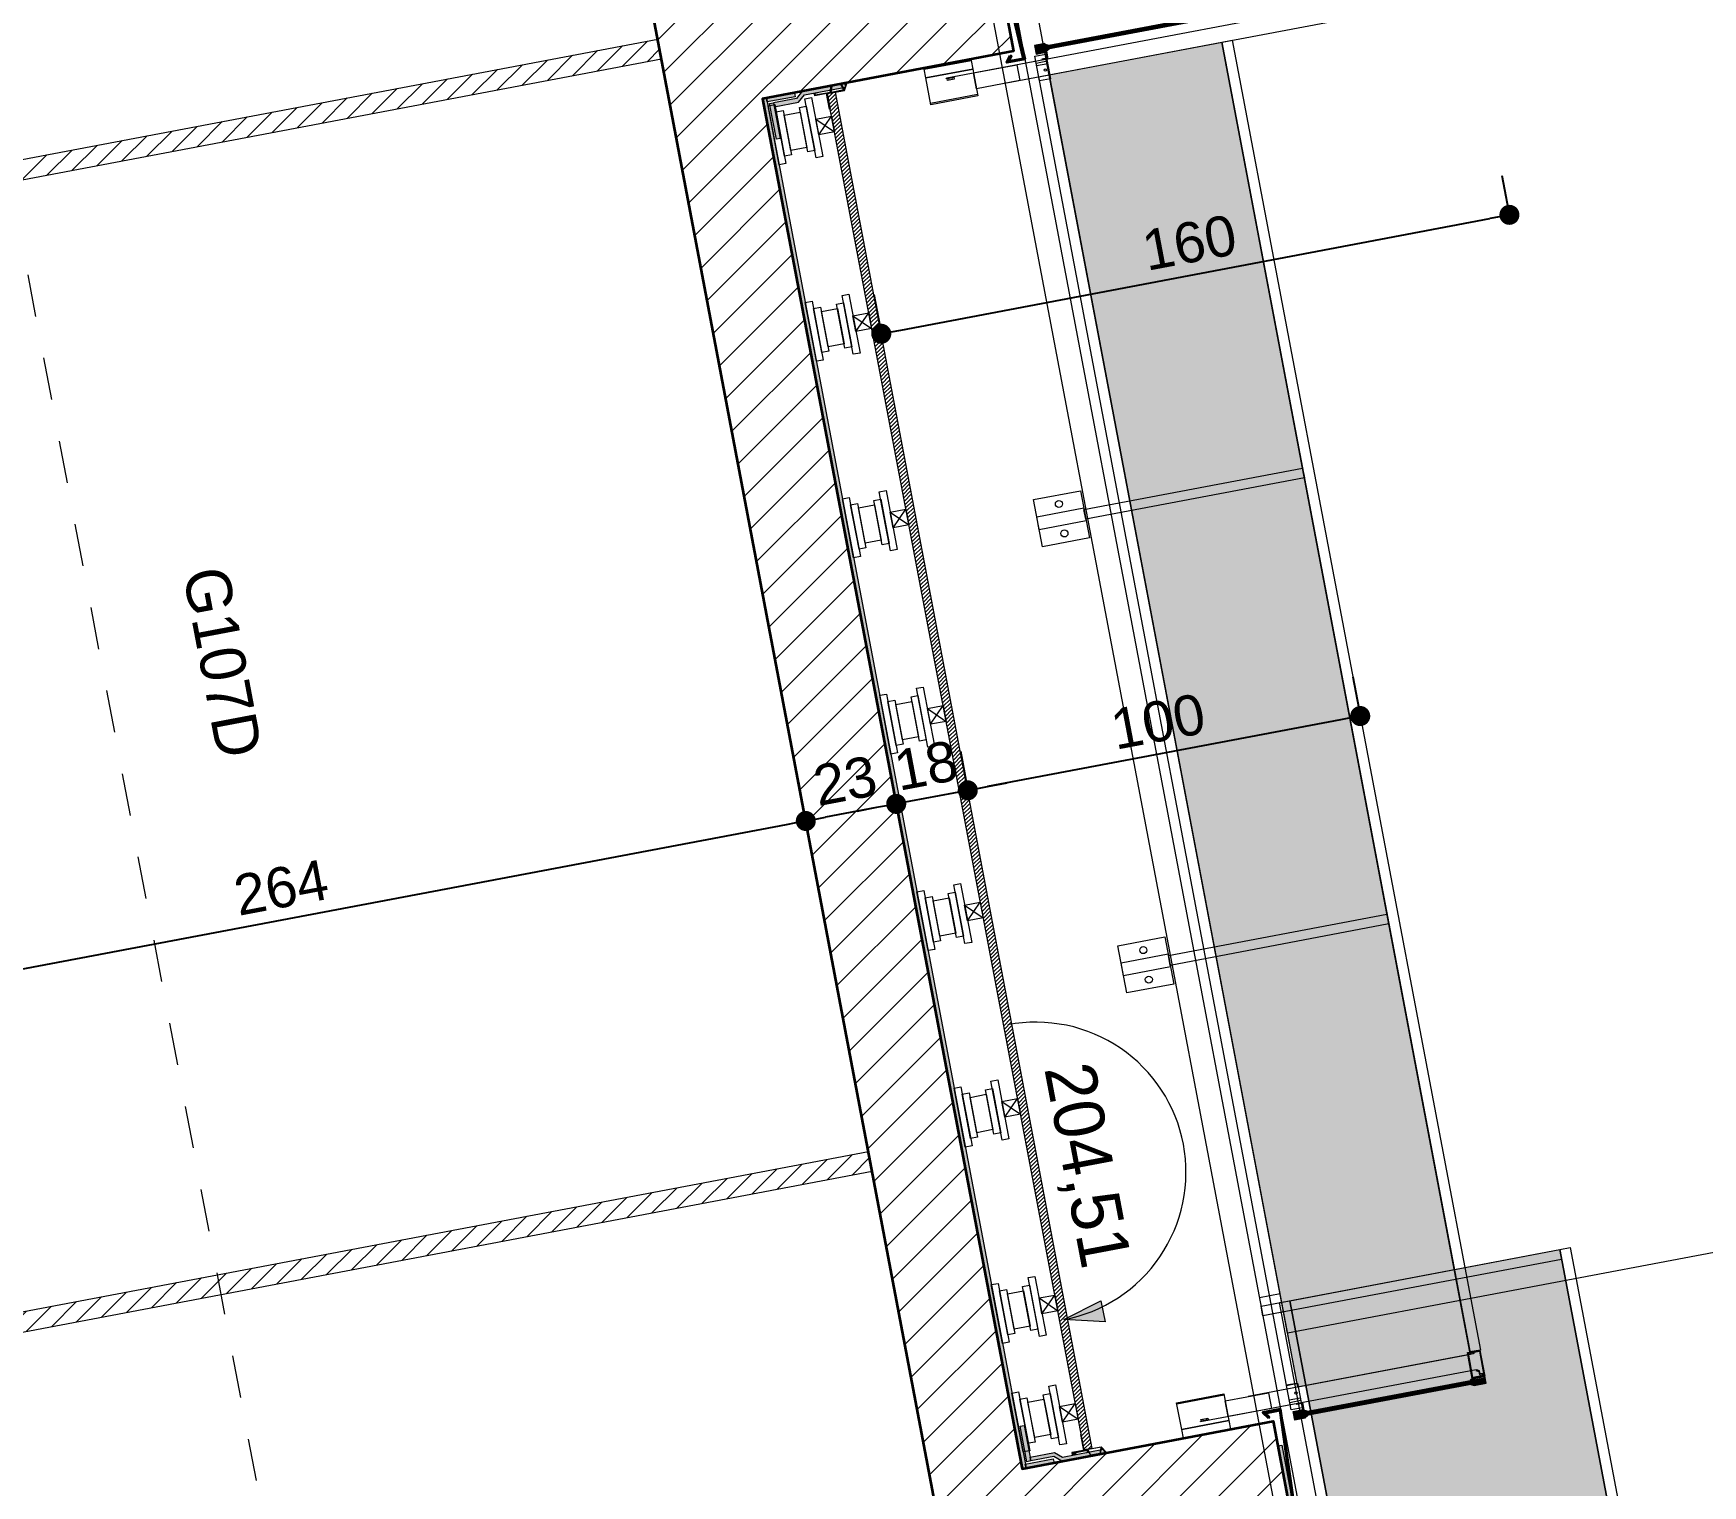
# Model space of a CAD drawing. Header units: centimetres. Extents: x 43491 to 84569, y -30699 to -11680.
# Drawn here: x 44728.9 to 45146.3, y -27048.4 to -26685.3 of the extents above; entities that cross this region are included whole.
import ezdxf

# ---------------------------------------------------------------- set-up
doc = ezdxf.new("R2010")
doc.units = ezdxf.units.CM
doc.header["$LTSCALE"] = 50.8
doc.header["$PDMODE"] = 1
doc.header["$PDSIZE"] = -2
doc.linetypes.add('Style de ligne -1', pattern=[0.41664, 0.20828, -0.20836])
doc.layers.get('0').update_dxf_attribs({"lineweight": 18})
for name, color, linetype, lineweight in [('0-PROJET-BOIS', 7, 'Continuous', 5), ('0-PROJET-COTATIONS', 7, 'Continuous', 13), ('0-PROJET-DESSINS CRÉES', 7, 'Continuous', 9), ('0-PROJET-Garde corps', 7, 'Continuous', 5), ('0-PROJET-ISOLATION', 7, 'Continuous', 13), ('0-PROJET-MUR BETON', 7, 'Continuous', 35), ('0-PROJET-MURS AGGLO', 7, 'Continuous', 5), ('0-PROJET-NGF', 7, 'Continuous', 5), ('0-PROJET-TEXTE', 7, 'Continuous', 5)]:
    doc.layers.add(name, color=color, linetype=linetype, lineweight=lineweight)
doc.styles.add('Futura Std Book', font='Futura Std Book')
doc.styles.add('Helvetica', font='Helvetica')
doc.dimstyles.new('IS', dxfattribs={"dimtxt": 10.08724, "dimasz": 5.007446, "dimexe": 2, "dimexo": 10, "dimgap": 3, "dimtad": 1, "dimdec": 1, "dimtxsty": 'Helvetica', "dimblk": 'DOT', "dimblk1": 'DOT', "dimblk2": 'DOT', "dimcen": 0, "dimdle": 10, "dimazin": 0, "dimtfac": 0.8, "dimtdec": 1, "dimtix": 1, "dimtmove": 0, "dimatfit": 0, "dimldrblk": 'VW_FILLEDARROW-1', "dimfxl": 0, "dimfrac": 2, "dimtolj": 1, "dimarcsym": 0})
pattern_1 = [(45, (38816.9114, 22086.9576), (2.42534722, -2.64583333), [])]

# ---------------------------------------------------------------- blocks, each defined once
blk = doc.blocks.new('Groupe-1')
at = {"layer": '0-PROJET-DESSINS CRÉES', "linetype": 'Continuous', "lineweight": 0}
blk.add_hatch(color=254, dxfattribs=at).paths.add_polyline_path([(6568.09, -50894.54), (6226.19, -49089.14), (6293.66, -49076.36), (6635.56, -50881.76)])
at = {"layer": '0-PROJET-DESSINS CRÉES', "color": 8, "linetype": 'Continuous', "lineweight": 5, "flags": 128}
blk.add_lwpolyline([(6219.44, -49092.96), (6218.97, -49090.5), (6293.66, -49076.36), (6294.12, -49078.82)], close=True, dxfattribs=at)
at = {"layer": '0-PROJET-DESSINS CRÉES', "color": 7, "linetype": 'Continuous', "lineweight": 13, "flags": 128}
for points in [[(6568.09, -50894.54), (6226.19, -49089.14), (6293.66, -49076.36), (6635.56, -50881.76)], [(6635.56, -50881.76), (6293.66, -49076.36), (6296.26, -49075.87), (6638.17, -50881.27)], [(6563.54, -50884.72), (6223.59, -49089.63), (6226.19, -49089.14), (6566.14, -50884.23)]]:
    blk.add_lwpolyline(points, close=True, dxfattribs=at)
blk = doc.blocks.new('Groupe-104-1')
at = {"layer": '0-PROJET-Garde corps', "color": 7, "linetype": 'Continuous', "lineweight": 5}
for p, q in [((6204.39, -49118.73), (6204.48, -49119.21)), ((6205.21, -49118.58), (6205.3, -49119.05))]:
    blk.add_line(p, q, dxfattribs=at)
at = {"layer": '0-PROJET-Garde corps', "color": 7, "linetype": 'Continuous', "lineweight": 5, "flags": 128}
for points in [[(6205.67, -49118.49), (6205.76, -49118.96), (6204.04, -49119.29), (6203.95, -49118.82)], [(6205.99, -49118.92), (6206.01, -49119.03), (6203.83, -49119.45), (6203.81, -49119.33)]]:
    blk.add_lwpolyline(points, close=True, dxfattribs=at)
blk = doc.blocks.new('Groupe-105-1')
at = {"layer": '0-PROJET-Garde corps', "color": 7}
blk.add_blockref('Groupe-104-1', (0, 0), dxfattribs=at)
blk = doc.blocks.new('Groupe-106-1')
at = {"layer": '0-PROJET-Garde corps', "color": 7, "linetype": 'Continuous', "lineweight": 5, "flags": 128}
for points in [[(6271.78, -49108.57), (6270.56, -49102.09), (6273.7, -49101.49), (6274.93, -49107.98)], [(6271.94, -49108.34), (6270.79, -49102.25), (6273.54, -49101.73), (6274.69, -49107.82)]]:
    blk.add_lwpolyline(points, close=True, dxfattribs=at)
blk = doc.blocks.new('Groupe-107-1')
at = {"layer": '0-PROJET-DESSINS CRÉES', "color": 7, "linetype": 'Continuous', "lineweight": 13, "flags": 128}
for points in [[(6230.03, -49118.51), (6227.42, -49119), (6227.01, -49116.84), (6229.42, -49116.38), (6229.13, -49114.86), (6227.89, -49115.09)], [(6229.99, -49118.31), (6227.58, -49118.77), (6227.25, -49117), (6229.66, -49116.54), (6229.29, -49114.62), (6227.85, -49114.9)]]:
    blk.add_lwpolyline(points, dxfattribs=at)
at = {"layer": '0-PROJET-Garde corps', "color": 8, "linetype": 'Continuous', "lineweight": 5}
for p, q in [((6227.57, -49117.61), (6274.85, -49108.65)), ((6227.61, -49117.85), (6274.9, -49108.9)), ((6227.66, -49118.1), (6274.95, -49109.15)), ((6209.71, -49112.78), (6197.92, -49115.01)), ((6228.81, -49113.51), (6226.02, -49114.03)), ((6228.92, -49114.13), (6226.14, -49114.66))]:
    blk.add_line(p, q, dxfattribs=at)
at = {"layer": '0-PROJET-Garde corps', "color": 7, "linetype": 'Continuous', "lineweight": 5}
blk.add_line((6272.27, -49110.31), (6271.41, -49110.09), dxfattribs=at)
at = {"layer": '0-PROJET-Garde corps', "color": 7, "linetype": 'Continuous', "lineweight": 5, "flags": 128}
for points in [[(6272.33, -49102.17), (6271.98, -49102.47), (6215.76, -49113.12)], [(6273.16, -49106.55), (6272.73, -49106.4), (6204.72, -49119.28)], [(6271.41, -49110.09), (6272.27, -49110.31), (6275.26, -49109.75), (6274.93, -49107.98), (6271.93, -49108.55), (6271.22, -49109.09)], [(6271.81, -49109.99), (6272.27, -49110.11), (6275.03, -49109.59), (6274.77, -49108.21), (6272.01, -49108.73), (6271.66, -49109)], [(6230.51, -49116.76), (6229.66, -49116.54), (6227.25, -49117), (6227.58, -49118.77), (6229.99, -49118.31), (6230.7, -49117.77)], [(6230.11, -49116.87), (6229.65, -49116.75), (6227.48, -49117.16), (6227.74, -49118.53), (6229.91, -49118.12), (6230.26, -49117.85)]]:
    blk.add_lwpolyline(points, dxfattribs=at)
for points in [[(6226.47, -49116.43), (6225.31, -49110.31), (6228.1, -49109.78), (6229.26, -49115.9)], [(6227.71, -49118.35), (6227.52, -49117.36), (6274.81, -49108.41), (6274.99, -49109.39)], [(6274.63, -49107.48), (6274.6, -49107.31), (6273.75, -49107.47), (6273.61, -49106.71), (6272.71, -49106.4), (6272.65, -49106.57), (6273.45, -49106.85), (6273.61, -49107.68)], [(6209.65, -49112.43), (6210.91, -49119.11), (6199.12, -49121.34), (6197.86, -49114.66)]]:
    blk.add_lwpolyline(points, close=True, dxfattribs=at)
at = {"layer": '0-PROJET-Garde corps', "color": 7, "linetype": 'Continuous', "lineweight": 13, "flags": 128}
for points in [[(6220.79, -49112.16), (6221.54, -49116.09), (6210.73, -49118.14), (6209.99, -49114.21)], [(6229.99, -49118.31), (6230.03, -49118.51), (6227.42, -49119), (6227.01, -49116.84), (6229.42, -49116.38), (6229.13, -49114.86), (6227.89, -49115.09), (6227.85, -49114.9), (6229.29, -49114.62), (6229.66, -49116.54), (6227.25, -49117), (6227.58, -49118.77)], [(6210.91, -49119.11), (6211.33, -49121.29), (6199.57, -49123.52), (6199.16, -49121.34)]]:
    blk.add_lwpolyline(points, close=True, dxfattribs=at)
at = {"layer": '0-PROJET-Garde corps', "color": 7, "linetype": 'Continuous', "lineweight": 5}
blk.add_circle((6227.72, -49112.23), 0.288, dxfattribs=at)
at = {"layer": '0-PROJET-DESSINS CRÉES', "color": 7}
blk.add_blockref('Groupe-105-1', (0, 0), dxfattribs=at)
at = {"layer": '0-PROJET-Garde corps', "color": 7}
blk.add_blockref('Groupe-106-1', (0, 0), dxfattribs=at)
blk = doc.blocks.new('Groupe-108-1')
at = {"layer": '0-PROJET-DESSINS CRÉES', "lineweight": 5, "flags": 128}
for points in [[(6168.67, -49125.22), (6165.88, -49110.48), (6167.57, -49110.16), (6170.36, -49124.9)], [(6159.46, -49126.97), (6156.67, -49112.23), (6158.36, -49111.91), (6161.15, -49126.65)], [(6160.8, -49124.8), (6158.7, -49113.75), (6160.44, -49113.42), (6162.53, -49124.48)], [(6162.37, -49123.36), (6160.69, -49114.52), (6164.7, -49113.76), (6166.38, -49122.6)], [(6166.59, -49123.71), (6164.49, -49112.65), (6166.23, -49112.33), (6168.32, -49123.38)]]:
    blk.add_lwpolyline(points, close=True, dxfattribs=at)
blk = doc.blocks.new('Groupe-109-1')
at = {"layer": '0-PROJET-DESSINS CRÉES', "color": 7, "linetype": 'Continuous', "lineweight": 13}
for p, q in [((6168.59, -49115.57), (6173.26, -49118.75)), ((6169.33, -49119.5), (6172.52, -49114.82))]:
    blk.add_line(p, q, dxfattribs=at)
at = {"layer": '0-PROJET-DESSINS CRÉES', "color": 7, "linetype": 'Continuous', "lineweight": 13, "flags": 128}
blk.add_lwpolyline([(6169.33, -49119.5), (6168.59, -49115.57), (6172.52, -49114.82), (6173.26, -49118.75)], close=True, dxfattribs=at)
blk = doc.blocks.new('Groupe-110-1')
at = {"layer": '0-PROJET-DESSINS CRÉES', "lineweight": 5, "flags": 128}
for points in [[(6107.71, -48803.36), (6104.92, -48788.62), (6106.61, -48788.3), (6109.4, -48803.04)], [(6098.5, -48805.1), (6095.71, -48790.36), (6097.4, -48790.04), (6100.19, -48804.78)], [(6099.84, -48802.94), (6097.75, -48791.89), (6099.48, -48791.56), (6101.58, -48802.61)], [(6101.41, -48801.5), (6099.74, -48792.66), (6103.75, -48791.9), (6105.42, -48800.74)], [(6105.63, -48801.84), (6103.54, -48790.79), (6105.27, -48790.46), (6107.37, -48801.51)]]:
    blk.add_lwpolyline(points, close=True, dxfattribs=at)
blk = doc.blocks.new('Groupe-111-1')
at = {"layer": '0-PROJET-DESSINS CRÉES', "color": 7, "linetype": 'Continuous', "lineweight": 13}
for p, q in [((6108.38, -48797.63), (6111.57, -48792.96)), ((6107.64, -48793.7), (6112.31, -48796.89))]:
    blk.add_line(p, q, dxfattribs=at)
at = {"layer": '0-PROJET-DESSINS CRÉES', "color": 7, "linetype": 'Continuous', "lineweight": 13, "flags": 128}
blk.add_lwpolyline([(6108.38, -48797.63), (6107.64, -48793.7), (6111.57, -48792.96), (6112.31, -48796.89)], close=True, dxfattribs=at)
blk = doc.blocks.new('Groupe-112-1')
at = {"layer": '0-PROJET-DESSINS CRÉES', "lineweight": 5, "flags": 128}
for points in [[(6117.02, -48852.48), (6114.23, -48837.75), (6115.92, -48837.43), (6118.71, -48852.16)], [(6107.81, -48854.23), (6105.01, -48839.49), (6106.7, -48839.17), (6109.5, -48853.91)], [(6109.15, -48852.07), (6107.05, -48841.01), (6108.79, -48840.69), (6110.88, -48851.74)], [(6110.72, -48850.62), (6109.04, -48841.78), (6113.05, -48841.02), (6114.73, -48849.87)], [(6114.93, -48850.97), (6112.84, -48839.92), (6114.58, -48839.59), (6116.67, -48850.64)]]:
    blk.add_lwpolyline(points, close=True, dxfattribs=at)
blk = doc.blocks.new('Groupe-113-1')
at = {"layer": '0-PROJET-DESSINS CRÉES', "color": 7, "linetype": 'Continuous', "lineweight": 13}
for p, q in [((6116.94, -48842.83), (6121.61, -48846.02)), ((6117.68, -48846.76), (6120.87, -48842.09))]:
    blk.add_line(p, q, dxfattribs=at)
at = {"layer": '0-PROJET-DESSINS CRÉES', "color": 7, "linetype": 'Continuous', "lineweight": 13, "flags": 128}
blk.add_lwpolyline([(6117.68, -48846.76), (6116.94, -48842.83), (6120.87, -48842.09), (6121.61, -48846.02)], close=True, dxfattribs=at)
blk = doc.blocks.new('Groupe-114-1')
at = {"layer": '0-PROJET-DESSINS CRÉES', "lineweight": 5, "flags": 128}
for points in [[(6117.11, -48903.36), (6114.32, -48888.62), (6116.01, -48888.3), (6118.8, -48903.04)], [(6124.24, -48900.1), (6122.14, -48889.04), (6123.88, -48888.71), (6125.97, -48899.77)], [(6126.32, -48901.61), (6123.53, -48886.87), (6125.22, -48886.55), (6128.01, -48901.29)], [(6118.45, -48901.19), (6116.36, -48890.14), (6118.09, -48889.81), (6120.19, -48900.87)], [(6120.02, -48899.75), (6118.35, -48890.91), (6122.35, -48890.15), (6124.03, -48898.99)]]:
    blk.add_lwpolyline(points, close=True, dxfattribs=at)
blk = doc.blocks.new('Groupe-115-1')
at = {"layer": '0-PROJET-DESSINS CRÉES', "color": 7, "linetype": 'Continuous', "lineweight": 13}
for p, q in [((6126.24, -48891.96), (6130.92, -48895.14)), ((6126.99, -48895.89), (6130.17, -48891.21))]:
    blk.add_line(p, q, dxfattribs=at)
at = {"layer": '0-PROJET-DESSINS CRÉES', "color": 7, "linetype": 'Continuous', "lineweight": 13, "flags": 128}
blk.add_lwpolyline([(6126.99, -48895.89), (6126.24, -48891.96), (6130.17, -48891.21), (6130.92, -48895.14)], close=True, dxfattribs=at)
blk = doc.blocks.new('Groupe-116-1')
at = {"layer": '0-PROJET-DESSINS CRÉES', "lineweight": 5, "flags": 128}
for points in [[(6126.41, -48952.48), (6123.62, -48937.75), (6125.31, -48937.43), (6128.1, -48952.16)], [(6127.75, -48950.32), (6125.66, -48939.27), (6127.39, -48938.94), (6129.49, -48949.99)], [(6129.32, -48948.88), (6127.65, -48940.04), (6131.66, -48939.28), (6133.33, -48948.12)], [(6133.54, -48949.22), (6131.45, -48938.17), (6133.18, -48937.84), (6135.28, -48948.9)], [(6135.63, -48950.74), (6132.83, -48936), (6134.52, -48935.68), (6137.32, -48950.42)]]:
    blk.add_lwpolyline(points, close=True, dxfattribs=at)
blk = doc.blocks.new('Groupe-117-1')
at = {"layer": '0-PROJET-DESSINS CRÉES', "color": 7, "linetype": 'Continuous', "lineweight": 13}
for p, q in [((6135.55, -48941.08), (6140.22, -48944.27)), ((6136.29, -48945.01), (6139.48, -48940.34))]:
    blk.add_line(p, q, dxfattribs=at)
at = {"layer": '0-PROJET-DESSINS CRÉES', "color": 7, "linetype": 'Continuous', "lineweight": 13, "flags": 128}
blk.add_lwpolyline([(6136.29, -48945.01), (6135.55, -48941.08), (6139.48, -48940.34), (6140.22, -48944.27)], close=True, dxfattribs=at)
blk = doc.blocks.new('Groupe-118-1')
at = {"layer": '0-PROJET-DESSINS CRÉES', "lineweight": 5, "flags": 128}
for points in [[(6144.93, -48999.86), (6142.14, -48985.13), (6143.83, -48984.81), (6146.62, -48999.54)], [(6135.72, -49001.61), (6132.93, -48986.87), (6134.62, -48986.55), (6137.41, -49001.29)], [(6137.06, -48999.45), (6134.96, -48988.39), (6136.7, -48988.07), (6138.79, -48999.12)], [(6138.63, -48998.01), (6136.95, -48989.16), (6140.96, -48988.4), (6142.64, -48997.25)], [(6142.85, -48998.35), (6140.75, -48987.3), (6142.49, -48986.97), (6144.58, -48998.02)]]:
    blk.add_lwpolyline(points, close=True, dxfattribs=at)
blk = doc.blocks.new('Groupe-119-1')
at = {"layer": '0-PROJET-DESSINS CRÉES', "color": 7, "linetype": 'Continuous', "lineweight": 13}
for p, q in [((6144.85, -48990.21), (6149.52, -48993.4)), ((6145.59, -48994.14), (6148.78, -48989.47))]:
    blk.add_line(p, q, dxfattribs=at)
at = {"layer": '0-PROJET-DESSINS CRÉES', "color": 7, "linetype": 'Continuous', "lineweight": 13, "flags": 128}
blk.add_lwpolyline([(6145.59, -48994.14), (6144.85, -48990.21), (6148.78, -48989.47), (6149.52, -48993.4)], close=True, dxfattribs=at)
blk = doc.blocks.new('Groupe-120-1')
at = {"layer": '0-PROJET-DESSINS CRÉES', "lineweight": 5, "flags": 128}
for points in [[(6154.23, -49048.99), (6151.44, -49034.25), (6153.13, -49033.93), (6155.92, -49048.67)], [(6145.02, -49050.74), (6142.23, -49036), (6143.92, -49035.68), (6146.71, -49050.42)], [(6146.36, -49048.57), (6144.27, -49037.52), (6146, -49037.19), (6148.1, -49048.25)], [(6147.93, -49047.13), (6146.26, -49038.29), (6150.26, -49037.53), (6151.94, -49046.37)], [(6152.15, -49047.48), (6150.06, -49036.42), (6151.79, -49036.1), (6153.88, -49047.15)]]:
    blk.add_lwpolyline(points, close=True, dxfattribs=at)
blk = doc.blocks.new('Groupe-121-1')
at = {"layer": '0-PROJET-DESSINS CRÉES', "color": 7, "linetype": 'Continuous', "lineweight": 13}
for p, q in [((6154.15, -49039.34), (6158.83, -49042.52)), ((6154.9, -49043.27), (6158.08, -49038.59))]:
    blk.add_line(p, q, dxfattribs=at)
at = {"layer": '0-PROJET-DESSINS CRÉES', "color": 7, "linetype": 'Continuous', "lineweight": 13, "flags": 128}
blk.add_lwpolyline([(6154.9, -49043.27), (6154.15, -49039.34), (6158.08, -49038.59), (6158.83, -49042.52)], close=True, dxfattribs=at)
blk = doc.blocks.new('Groupe-122-1')
at = {"layer": '0-PROJET-DESSINS CRÉES', "lineweight": 5, "flags": 128}
for points in [[(6154.33, -49099.86), (6151.53, -49085.13), (6153.22, -49084.81), (6156.01, -49099.54)], [(6161.45, -49096.6), (6159.36, -49085.55), (6161.09, -49085.22), (6163.19, -49096.28)], [(6163.54, -49098.12), (6160.74, -49083.38), (6162.43, -49083.06), (6165.23, -49097.8)], [(6155.67, -49097.7), (6153.57, -49086.65), (6155.31, -49086.32), (6157.4, -49097.37)], [(6157.24, -49096.26), (6155.56, -49087.42), (6159.57, -49086.66), (6161.24, -49095.5)]]:
    blk.add_lwpolyline(points, close=True, dxfattribs=at)
blk = doc.blocks.new('Groupe-123-1')
at = {"layer": '0-PROJET-DESSINS CRÉES', "color": 7, "linetype": 'Continuous', "lineweight": 13}
for p, q in [((6163.46, -49088.46), (6168.13, -49091.65)), ((6164.2, -49092.39), (6167.39, -49087.72))]:
    blk.add_line(p, q, dxfattribs=at)
at = {"layer": '0-PROJET-DESSINS CRÉES', "color": 7, "linetype": 'Continuous', "lineweight": 13, "flags": 128}
blk.add_lwpolyline([(6164.2, -49092.39), (6163.46, -49088.46), (6167.39, -49087.72), (6168.13, -49091.65)], close=True, dxfattribs=at)
blk = doc.blocks.new('Groupe-124-1')
at = {"layer": '0-PROJET-Garde corps', "color": 7, "linetype": 'Continuous', "lineweight": 5}
for p, q in [((6140.98, -48783.9), (6140.89, -48783.43)), ((6141.8, -48783.74), (6141.71, -48783.27))]:
    blk.add_line(p, q, dxfattribs=at)
at = {"layer": '0-PROJET-Garde corps', "color": 7, "linetype": 'Continuous', "lineweight": 5, "flags": 128}
for points in [[(6140.22, -48783.55), (6140.2, -48783.44), (6142.38, -48783.03), (6142.4, -48783.14)], [(6140.54, -48783.98), (6140.45, -48783.51), (6142.17, -48783.18), (6142.26, -48783.66)]]:
    blk.add_lwpolyline(points, close=True, dxfattribs=at)
blk = doc.blocks.new('Groupe-125-1')
at = {"layer": '0-PROJET-Garde corps', "color": 7}
blk.add_blockref('Groupe-124-1', (0, 0), dxfattribs=at)
blk = doc.blocks.new('Groupe-126-1')
at = {"layer": '0-PROJET-Garde corps', "color": 7, "linetype": 'Continuous', "lineweight": 5, "flags": 128}
for points in [[(6269.62, -48756.93), (6270.85, -48763.42), (6267.71, -48764.01), (6266.48, -48757.53)], [(6269.46, -48757.17), (6270.62, -48763.26), (6267.87, -48763.78), (6266.71, -48757.69)]]:
    blk.add_lwpolyline(points, close=True, dxfattribs=at)
blk = doc.blocks.new('Groupe-127-1')
at = {"layer": '0-PROJET-DESSINS CRÉES', "color": 7, "linetype": 'Continuous', "lineweight": 13, "flags": 128}
for points in [[(6164.92, -48774.73), (6162.32, -48775.23), (6162.73, -48777.39), (6165.14, -48776.93), (6165.43, -48778.46), (6164.18, -48778.69)], [(6164.96, -48774.93), (6162.55, -48775.39), (6162.89, -48777.15), (6165.3, -48776.7), (6165.66, -48778.62), (6164.22, -48778.89)]]:
    blk.add_lwpolyline(points, dxfattribs=at)
at = {"layer": '0-PROJET-Garde corps', "color": 8, "linetype": 'Continuous', "lineweight": 5}
for p, q in [((6162.87, -48775.98), (6269.21, -48755.84)), ((6162.92, -48776.22), (6269.26, -48756.09)), ((6162.96, -48776.47), (6269.31, -48756.33)), ((6165.5, -48779.21), (6162.71, -48779.73)), ((6165.62, -48779.84), (6162.83, -48780.36)), ((6148.11, -48787.49), (6136.32, -48789.73))]:
    blk.add_line(p, q, dxfattribs=at)
at = {"layer": '0-PROJET-Garde corps', "color": 7, "linetype": 'Continuous', "lineweight": 5}
blk.add_line((6266.29, -48755.73), (6265.58, -48756.25), dxfattribs=at)
at = {"layer": '0-PROJET-Garde corps', "color": 7, "linetype": 'Continuous', "lineweight": 5, "flags": 128}
for points in [[(6269.17, -48755.59), (6269.35, -48756.58), (6163.01, -48776.72), (6162.82, -48775.73)], [(6269.53, -48757.5), (6269.56, -48757.68), (6268.72, -48757.84), (6268.86, -48758.6), (6268.14, -48759.22), (6268.02, -48759.08), (6268.66, -48758.53), (6268.51, -48757.7)], [(6165.16, -48777.44), (6166.32, -48783.56), (6163.54, -48784.09), (6162.38, -48777.97)], [(6136.39, -48790.08), (6135.12, -48783.39), (6146.91, -48781.16), (6148.18, -48787.84)]]:
    blk.add_lwpolyline(points, close=True, dxfattribs=at)
for points in [[(6265.58, -48756.25), (6266.29, -48755.73), (6269.29, -48755.16), (6269.62, -48756.93), (6266.63, -48757.5), (6265.77, -48757.26)], [(6265.98, -48756.2), (6266.37, -48755.92), (6269.13, -48755.4), (6269.39, -48756.77), (6266.64, -48757.29), (6266.21, -48757.17)], [(6268.5, -48758.91), (6268.15, -48759.21), (6140.39, -48783.4)], [(6269.33, -48763.29), (6268.9, -48763.14), (6155.33, -48784.65)], [(6166.01, -48776.18), (6165.3, -48776.7), (6162.89, -48777.15), (6162.55, -48775.39), (6164.96, -48774.93), (6165.82, -48775.17)], [(6165.6, -48776.23), (6165.21, -48776.51), (6163.05, -48776.92), (6162.79, -48775.55), (6164.95, -48775.14), (6165.38, -48775.26)]]:
    blk.add_lwpolyline(points, dxfattribs=at)
at = {"layer": '0-PROJET-Garde corps', "color": 7, "linetype": 'Continuous', "lineweight": 13, "flags": 128}
for points in [[(6164.96, -48774.93), (6164.92, -48774.73), (6162.32, -48775.23), (6162.73, -48777.39), (6165.14, -48776.93), (6165.43, -48778.46), (6164.18, -48778.69), (6164.22, -48778.89), (6165.66, -48778.62), (6165.3, -48776.7), (6162.89, -48777.15), (6162.55, -48775.39)], [(6135.16, -48783.39), (6134.75, -48781.21), (6146.5, -48778.98), (6146.91, -48781.16)], [(6147.84, -48786.06), (6147.1, -48782.13), (6157.91, -48780.09), (6158.65, -48784.02)]]:
    blk.add_lwpolyline(points, close=True, dxfattribs=at)
at = {"layer": '0-PROJET-Garde corps', "color": 7, "linetype": 'Continuous', "lineweight": 5}
blk.add_circle((6165.07, -48781.42), 0.288, dxfattribs=at)
at = {"layer": '0-PROJET-DESSINS CRÉES', "color": 7}
blk.add_blockref('Groupe-125-1', (0, 0), dxfattribs=at)
at = {"layer": '0-PROJET-Garde corps', "color": 7}
blk.add_blockref('Groupe-126-1', (0, 0), dxfattribs=at)
blk = doc.blocks.new('Groupe-255-1')
at = {"layer": '0-PROJET-NGF', "linetype": 'Continuous', "lineweight": 0}
blk.add_hatch(color=7, dxfattribs=at).paths.add_polyline_path([(6179.99, -49094.42), (6169.65, -49093.88), (6178.88, -49089.18)])
at = {"layer": '0-PROJET-NGF', "color": 7, "lineweight": 5, "flags": 128}
blk.add_lwpolyline([(6169.65, -49093.88), (6171.45, -49093.49), (6173.23, -49093.02), (6174.99, -49092.46), (6176.71, -49091.81), (6178.4, -49091.08), (6180.05, -49090.27), (6181.67, -49089.37), (6183.23, -49088.4), (6184.75, -49087.36), (6186.21, -49086.24), (6187.61, -49085.05), (6188.96, -49083.79), (6190.24, -49082.47), (6191.46, -49081.08), (6192.6, -49079.64), (6193.68, -49078.15), (6194.68, -49076.6), (6195.6, -49075.01), (6196.44, -49073.37), (6197.21, -49071.69), (6197.88, -49069.98), (6198.48, -49068.24), (6198.99, -49066.47), (6199.41, -49064.67), (6199.74, -49062.86), (6199.98, -49061.04), (6200.13, -49059.2), (6200.2, -49057.36), (6200.17, -49055.52), (6200.05, -49053.68), (6199.84, -49051.85), (6199.54, -49050.03), (6199.16, -49048.23), (6198.68, -49046.45), (6198.12, -49044.7), (6197.47, -49042.98), (6196.74, -49041.28), (6195.93, -49039.63), (6195.04, -49038.02), (6194.07, -49036.46), (6193.02, -49034.94), (6191.9, -49033.48), (6190.71, -49032.07), (6189.45, -49030.73), (6188.13, -49029.44), (6186.75, -49028.23), (6185.31, -49027.08), (6183.81, -49026.01), (6182.26, -49025.01), (6180.67, -49024.09), (6179.03, -49023.24), (6177.36, -49022.48), (6175.64, -49021.8), (6173.9, -49021.21), (6172.13, -49020.7), (6170.34, -49020.28), (6168.53, -49019.95), (6166.7, -49019.71), (6164.86, -49019.55), (6163.02, -49019.49), (6161.18, -49019.52), (6159.34, -49019.64), (6157.51, -49019.85), (6155.7, -49020.14)], dxfattribs=at)
at = {"layer": '0-PROJET-NGF', "color": 7, "linetype": 'Continuous', "lineweight": 5, "flags": 128}
blk.add_lwpolyline([(6179.99, -49094.42), (6169.65, -49093.88), (6178.88, -49089.18)], close=True, dxfattribs=at)
at = {"layer": '0-PROJET-NGF', "color": 7, "insert": (6177.11, -49028.73), "char_height": 12.586, "attachment_point": 1, "rotation": 280.7176, "line_spacing_factor": 0.962448, "style": 'Futura Std Book'}
blk.add_mtext('204,51', dxfattribs=at)
blk = doc.blocks.new('Groupe-274-1')
at = {"layer": '0-PROJET-DESSINS CRÉES', "linetype": 'Continuous', "lineweight": 0}
blk.add_hatch(color=254, dxfattribs=at).paths.add_polyline_path([(6228.12, -49110.77), (6165.98, -48782.63), (6209.18, -48774.45), (6271.32, -49102.59)])
at = {"layer": '0-PROJET-DESSINS CRÉES', "color": 7, "linetype": 'Continuous', "lineweight": 13, "flags": 128}
for points in [[(6228.12, -49110.77), (6165.98, -48782.63), (6209.18, -48774.45), (6271.32, -49102.59)], [(6271.2, -49101.97), (6209.18, -48774.45), (6211.78, -48773.95), (6273.81, -49101.47)], [(6225.34, -49110.3), (6163.37, -48783.12), (6165.98, -48782.63), (6227.94, -49109.81)], [(6173.81, -48886.6), (6176.04, -48898.39), (6164.29, -48900.61), (6162.06, -48888.82)], [(6174.62, -48890.87), (6175.23, -48894.11), (6163.48, -48896.34), (6162.87, -48893.1)], [(6194.9, -48998.17), (6197.14, -49009.96), (6185.38, -49012.18), (6183.15, -49000.39)], [(6195.71, -49002.44), (6196.33, -49005.68), (6184.58, -49007.91), (6183.96, -49004.67)]]:
    blk.add_lwpolyline(points, close=True, dxfattribs=at)
at = {"layer": '0-PROJET-DESSINS CRÉES', "color": 8, "linetype": 'Continuous', "lineweight": 5, "flags": 128}
for points in [[(6175.16, -48893.72), (6174.7, -48891.26), (6229.34, -48880.92), (6229.8, -48883.37)], [(6196.25, -49005.29), (6195.79, -49002.83), (6250.43, -48992.49), (6250.9, -48994.94)]]:
    blk.add_lwpolyline(points, close=True, dxfattribs=at)
at = {"layer": '0-PROJET-DESSINS CRÉES', "color": 7, "linetype": 'Continuous', "lineweight": 13}
for centre in [(6168.42, -48889.91), (6169.82, -48897.28), (6189.51, -49001.48), (6190.91, -49008.85)]:
    blk.add_circle(centre, 0.876, dxfattribs=at)
blk = doc.blocks.new('_DOT')
at = {"color": 0, "linetype": 'ByBlock', "lineweight": -2}
blk.add_line((-0.5, 0), (-1, 0), dxfattribs=at)
at = {"color": 0, "linetype": 'ByBlock', "const_width": 0.5}
blk.add_lwpolyline([(-0.25, 0, 1), (0.25, 0, 1)], format="xyb", close=True, dxfattribs=at)
blk = doc.blocks.new('*D298')
at = {"layer": '0-PROJET-COTATIONS', "color": 0, "linetype": 'Continuous', "lineweight": -2}
for p, q in [((45096.11, -26720.82), (45098.35, -26732.61)), ((44945.85, -26759.45), (45093.05, -26731.58)), ((44939.07, -26750.56), (44941.31, -26762.35))]:
    blk.add_line(p, q, dxfattribs=at)
at = {"layer": 'Defpoints', "color": 0}
for p in [(45088.67, -26681.52), (44931.47, -26710.39), (45097.97, -26730.65)]:
    blk.add_point(p, dxfattribs=at)
at = {"layer": '0-PROJET-COTATIONS', "color": 0, "lineweight": -2, "xscale": 5.007446289062499, "yscale": 5.007446289062499, "zscale": 5.007446289062499}
for p, rotation in [((45097.97, -26730.65), 10.72359474388468), ((44940.93, -26760.39), 190.7235947438847)]:
    blk.add_blockref('_DOT', p, dxfattribs=dict(at, rotation=rotation))
at = {"layer": '0-PROJET-COTATIONS', "color": 0, "lineweight": 5, "insert": (45017.96, -26737.61), "char_height": 10.087, "attachment_point": 5, "rotation": 10.7236, "style": 'Helvetica'}
blk.add_mtext('\\A1;160', dxfattribs=at)
blk = doc.blocks.new('VW_FILLEDARROW-1')
at = {"linetype": 'Continuous', "lineweight": 0}
blk.add_hatch(color=0, dxfattribs=at).paths.add_polyline_path([(-1.997, 0.535), (0, 0), (-1.997, -0.535)])
at = {"color": 0, "linetype": 'Continuous', "lineweight": 5, "flags": 128}
blk.add_lwpolyline([(-1.997, 0.535), (0, 0), (-1.997, -0.535)], close=True, dxfattribs=at)
blk = doc.blocks.new('*D314')
at = {"layer": '0-PROJET-COTATIONS', "color": 0, "linetype": 'Continuous', "lineweight": -2}
for p, q in [((44920.2, -26872.41), (44921.69, -26880.27)), ((44917.14, -26883.16), (44667.59, -26930.42)), ((44663.24, -26934.35), (44662.3, -26929.39))]:
    blk.add_line(p, q, dxfattribs=at)
at = {"layer": 'Defpoints', "color": 0}
for p in [(44922.06, -26882.23), (44662.67, -26931.36), (44665.1, -26944.18)]:
    blk.add_point(p, dxfattribs=at)
at = {"layer": '0-PROJET-COTATIONS', "color": 0, "lineweight": -2, "xscale": 5.007446289062499, "yscale": 5.007446289062499, "zscale": 5.007446289062499}
for p, rotation in [((44922.06, -26882.23), 10.72359474388068), ((44662.67, -26931.36), 190.7235947438807)]:
    blk.add_blockref('_DOT', p, dxfattribs=dict(at, rotation=rotation))
at = {"layer": '0-PROJET-COTATIONS', "color": 0, "lineweight": 5, "insert": (44790.87, -26898.89), "char_height": 10.087, "attachment_point": 5, "rotation": 10.7236, "style": 'Helvetica'}
blk.add_mtext('\\A1;264', dxfattribs=at)
blk = doc.blocks.new('*D315')
at = {"layer": '0-PROJET-COTATIONS', "color": 0, "linetype": 'Continuous', "lineweight": -2}
for p, q in [((44939.74, -26878.89), (44926.98, -26881.3)), ((44945.57, -26882.74), (44945.03, -26879.92)), ((44923.92, -26892.06), (44922.43, -26884.2))]:
    blk.add_line(p, q, dxfattribs=at)
at = {"layer": 'Defpoints', "color": 0}
for p in [(44943.71, -26872.92), (44922.06, -26882.23), (44922.06, -26882.23)]:
    blk.add_point(p, dxfattribs=at)
at = {"layer": '0-PROJET-COTATIONS', "color": 0, "lineweight": -2, "xscale": 5.007446289062499, "yscale": 5.007446289062499, "zscale": 5.007446289062499}
for p, rotation in [((44944.66, -26877.95), 10.72359474388911), ((44922.06, -26882.23), 190.7235947438891)]:
    blk.add_blockref('_DOT', p, dxfattribs=dict(at, rotation=rotation))
at = {"layer": '0-PROJET-COTATIONS', "color": 0, "lineweight": 5, "insert": (44931.87, -26872.19), "char_height": 10.087, "attachment_point": 5, "rotation": 10.7236, "style": 'Helvetica'}
blk.add_mtext('\\A1;23', dxfattribs=at)
blk = doc.blocks.new('*D316')
at = {"layer": '0-PROJET-COTATIONS', "color": 0, "linetype": 'Continuous', "lineweight": -2}
for p, q in [((44960.7, -26864.74), (44962.93, -26876.53)), ((44962.56, -26874.56), (44944.66, -26877.95)), ((44967.48, -26873.63), (44972.4, -26872.7)), ((44939.74, -26878.89), (44934.82, -26879.82)), ((44945.57, -26882.74), (44945.03, -26879.92))]:
    blk.add_line(p, q, dxfattribs=at)
at = {"layer": 'Defpoints', "color": 0}
for p in [(44952.14, -26819.55), (44943.71, -26872.92), (44944.66, -26877.95)]:
    blk.add_point(p, dxfattribs=at)
at = {"layer": '0-PROJET-COTATIONS', "color": 0, "lineweight": -2, "xscale": 5.007446289062499, "yscale": 5.007446289062499, "zscale": 5.007446289062499}
for p, rotation in [((44962.56, -26874.56), 190.7235947438825), ((44944.66, -26877.95), 10.72359474388248)]:
    blk.add_blockref('_DOT', p, dxfattribs=dict(at, rotation=rotation))
at = {"layer": '0-PROJET-COTATIONS', "color": 0, "lineweight": 5, "insert": (44952.11, -26868.36), "char_height": 10.087, "attachment_point": 5, "rotation": 10.7236, "style": 'Helvetica'}
blk.add_mtext('\\A1;18', dxfattribs=at)
blk = doc.blocks.new('*D317')
at = {"layer": '0-PROJET-COTATIONS', "color": 0, "linetype": 'Continuous', "lineweight": -2}
for p, q in [((45058.81, -26846.16), (45061.04, -26857.95)), ((45055.75, -26856.92), (44967.48, -26873.63)), ((44960.7, -26864.74), (44962.93, -26876.53))]:
    blk.add_line(p, q, dxfattribs=at)
at = {"layer": 'Defpoints', "color": 0}
for p in [(44952.14, -26819.55), (45056.52, -26834.06), (44962.56, -26874.56)]:
    blk.add_point(p, dxfattribs=at)
at = {"layer": '0-PROJET-COTATIONS', "color": 0, "lineweight": -2, "xscale": 5.007446289062499, "yscale": 5.007446289062499, "zscale": 5.007446289062499}
for p, rotation in [((45060.67, -26855.98), 10.7235947438835), ((44962.56, -26874.56), 190.7235947438835)]:
    blk.add_blockref('_DOT', p, dxfattribs=dict(at, rotation=rotation))
at = {"layer": '0-PROJET-COTATIONS', "color": 0, "lineweight": 5, "insert": (45010.12, -26857.37), "char_height": 10.087, "attachment_point": 5, "rotation": 10.7236, "style": 'Helvetica'}
blk.add_mtext('\\A1;100', dxfattribs=at)

msp = doc.modelspace()

# ---------------------------------------------------------------- hatches: boundary and pattern name
at = {"layer": '0-PROJET-BOIS', "linetype": 'Continuous', "lineweight": 5}
h = msp.add_hatch(dxfattribs=at)
h.set_pattern_fill('bois 45', color=9, style=0, pattern_type=2)
h.set_pattern_definition([(45, (38816.9114, 22086.9576), (0, -1), [])])
h.paths.add_polyline_path([(44929.37, -26699.96), (44993.6, -27039.14), (44991.64, -27039.51), (44927.4, -26700.33)])
at = {"layer": '0-PROJET-DESSINS CRÉES', "linetype": 'Continuous', "lineweight": 0}
for points in [[(44973.18, -26690.79), (44973.44, -26690.86), (44972.81, -26692.22), (44976.51, -26691.52), (44970.51, -26666.24), (44966.5, -26667), (44967.5, -26668.61), (44967.27, -26668.66), (44966.1, -26666.83), (44970.69, -26665.96), (44976.83, -26691.71), (44972.36, -26692.56)], [(45037.7, -27031.46), (45037.91, -27031.3), (45036.83, -27030.27), (45040.53, -27029.56), (45044.19, -27055.29), (45040.18, -27056.05), (45040.52, -27054.18), (45040.28, -27054.22), (45039.87, -27056.35), (45044.46, -27055.48), (45040.76, -27029.27), (45036.29, -27030.11)]]:
    msp.add_hatch(color=7, dxfattribs=at).paths.add_polyline_path(points)
at = {"layer": '0-PROJET-ISOLATION', "linetype": 'Continuous', "lineweight": 0}
for points in [[(44919.25, -26700.12), (44919.44, -26701.1), (44912.44, -26702.43), (44912.25, -26701.44)], [(44931.88, -26697.72), (44921.19, -26699.76), (44919.73, -26701.55), (44914.01, -26702.64), (44914.19, -26703.62), (44920.27, -26702.47), (44921.74, -26700.66), (44931.99, -26698.72)], [(44911.27, -26701.64), (44912.25, -26701.45), (44977.13, -27044.01), (44976.14, -27044.2)], [(44913.02, -26702.82), (44914.01, -26702.64), (44915.69, -26711.54), (44914.71, -26711.73)], [(44975.65, -27033.54), (44976.64, -27033.36), (44978.32, -27042.26), (44977.34, -27042.45)], [(44977.13, -27044.02), (44976.94, -27043.03), (44983.94, -27041.71), (44984.13, -27042.69)], [(44996.76, -27040.3), (44986.06, -27042.32), (44984.04, -27041.18), (44978.32, -27042.26), (44978.14, -27041.28), (44984.22, -27040.13), (44986.24, -27041.27), (44996.49, -27039.33)], [(45042.92, -27053.63), (45040.05, -27038.49), (45041.04, -27038.31), (45043.9, -27053.44)]]:
    msp.add_hatch(color=255, dxfattribs=at).paths.add_polyline_path(points)
at = {"layer": '0-PROJET-MUR BETON', "linetype": 'Continuous', "lineweight": 5}
h = msp.add_hatch(dxfattribs=at)
h.set_pattern_fill('hachure A', style=0, pattern_type=2)
h.set_pattern_definition([(45, (38816.9114, 22086.9576), (5.2916667, -4.4097222), [])])
h.paths.add_polyline_path([(44877.82, -26168.9), (44881.17, -26186.58), (44816.07, -26198.91), (44839.14, -26320.76), (44904.25, -26308.44), (44907.6, -26326.12), (44842.49, -26338.45), (44907.42, -26681.3), (44970.16, -26669.42), (44974.01, -26689.75), (44911.27, -26701.64), (44976.14, -27044.2), (45038.88, -27032.32), (45042.74, -27052.65), (44980, -27064.53), (45054.11, -27455.87), (45116.85, -27443.99), (45120.7, -27464.32), (45057.96, -27476.2), (45154.22, -27984.5), (45216.96, -27972.61), (45220.81, -27992.95), (45158.07, -28004.83), (45188.36, -28164.81), (45251.1, -28152.93), (45254.96, -28173.27), (45192.22, -28185.15), (45313.36, -28824.85), (45376.1, -28812.96), (45379.82, -28832.61), (44710.67, -28959.34), (44712.9, -28938.56), (44759.11, -28929.81), (44731.28, -28782.81), (44680.76, -28792.38), (44682.99, -28771.6), (44727.55, -28763.16), (44288.24, -26443.41), (44232.41, -26453.99), (44234.42, -26435.29), (44284.89, -26425.73), (44227.19, -26121.01), (44164.59, -26132.86), (44166.6, -26114.16), (44797.74, -25994.64), (44801.08, -26012.32), (44781.43, -26016.04), (44812.72, -26181.23)])
h.paths.add_polyline_path([(44557.15, -26374.17), (44816.54, -26325.04), (44758.84, -26020.32), (44499.45, -26069.45)])
h.paths.add_polyline_path([(44535.57, -26378.26), (44477.86, -26073.54), (44239.96, -26118.59), (44297.67, -26423.31)])
h.paths.add_polyline_path([(44997.7, -28700.46), (44991.36, -28701.66), (44993.48, -28712.8), (45259.2, -28662.48), (44819.89, -26342.73), (44560.5, -26391.85)])
h.paths.add_polyline_path([(44978.23, -28715.69), (44538.92, -26395.94), (44301.02, -26440.99), (44738.22, -28749.6), (44731.88, -28750.8), (44733.99, -28761.95)])
h.paths.add_polyline_path([(45290.76, -28829.13), (45262.92, -28682.13), (44744.05, -28780.4), (44771.89, -28927.39)])
at = {"layer": '0-PROJET-MURS AGGLO', "linetype": 'Continuous', "lineweight": 18}
h = msp.add_hatch(dxfattribs=at)
h.set_pattern_fill('50_béton', style=0, pattern_type=2)
h.set_pattern_definition(pattern_1)
h.paths.add_polyline_path([(44625.65, -26735.85), (44626.58, -26740.76), (44885.97, -26691.64), (44885.04, -26686.72)])
h = msp.add_hatch(dxfattribs=at)
h.set_pattern_fill('50_béton', style=0, pattern_type=2)
h.set_pattern_definition(pattern_1)
h.paths.add_polyline_path([(44678.33, -27014.03), (44679.26, -27018.94), (44938.65, -26969.82), (44937.72, -26964.9)])

# ---------------------------------------------------------------- linework, layer by layer
at = {"color": 1, "linetype": 'Style de ligne -1', "lineweight": 5, "flags": 128}
msp.add_lwpolyline([(45218.61, -29848.84), (45147.81, -29421.26), (45087.9, -28889.93), (45046.67, -28564.73), (44944.41, -27890.42), (44810.6, -27183.83), (44693.42, -26565.08), (44547.25, -25793.21), (44385.94, -25022.04), (44312.93, -24636.52), (44172.06, -24161.38), (44108.15, -23716.41), (44067.37, -23501.09), (43946.42, -23131.15)], dxfattribs=at)
at = {"layer": '0-PROJET-BOIS', "lineweight": 13, "flags": 128}
msp.add_lwpolyline([(44929.37, -26699.96), (44993.6, -27039.14), (44991.64, -27039.51), (44927.4, -26700.33)], close=True, dxfattribs=at)
at = {"layer": '0-PROJET-DESSINS CRÉES', "color": 7, "linetype": 'Continuous', "lineweight": 13}
for p, q in [((45372.66, -28813.62), (44912.95, -26386.17)), ((44918.76, -26385.07), (45382.88, -28835.85)), ((45042.5, -27010.3), (44923.91, -26384.1)), ((45503.85, -26922.93), (45042.5, -27010.3)), ((45040.64, -27000.48), (45035.49, -27001.45))]:
    msp.add_line(p, q, dxfattribs=at)
at = {"layer": '0-PROJET-DESSINS CRÉES', "color": 7, "linetype": 'Continuous', "lineweight": 35, "flags": 128}
for points in [[(44973.18, -26690.79), (44973.44, -26690.86), (44972.81, -26692.22), (44976.51, -26691.52), (44970.51, -26666.24), (44966.5, -26667), (44967.5, -26668.61), (44967.27, -26668.66), (44966.1, -26666.83), (44970.69, -26665.96), (44976.83, -26691.71), (44972.36, -26692.56)], [(45037.7, -27031.46), (45037.91, -27031.3), (45036.83, -27030.27), (45040.53, -27029.56), (45044.19, -27055.29), (45040.18, -27056.05), (45040.52, -27054.18), (45040.28, -27054.22), (45039.87, -27056.35), (45044.46, -27055.48), (45040.76, -27029.27), (45036.29, -27030.11)]]:
    msp.add_lwpolyline(points, close=True, dxfattribs=at)
at = {"layer": '0-PROJET-DESSINS CRÉES', "color": 7, "linetype": 'Continuous', "lineweight": 5, "flags": 128}
for points in [[(44931.64, -26699.31), (44931.52, -26699.41), (44930.79, -26698.08), (44928.54, -26698.5), (44928.31, -26700.09), (44927.39, -26700.26), (44928.14, -26704.21), (44927.99, -26704.24), (44927.24, -26700.29), (44924.3, -26700.85), (44924.17, -26700.2), (44925.16, -26700.02), (44925.18, -26700.16), (44924.35, -26700.32), (44924.42, -26700.68), (44928.2, -26699.96), (44928.25, -26699.58), (44927.89, -26699.65), (44927.86, -26699.5), (44928.27, -26699.43), (44928.42, -26698.38), (44930.87, -26697.92)], [(44995.95, -27038.92), (44995.81, -27038.87), (44995.61, -27040.37), (44993.36, -27040.8), (44992.57, -27039.4), (44991.65, -27039.58), (44990.9, -27035.63), (44990.75, -27035.66), (44991.5, -27039.61), (44988.56, -27040.16), (44988.68, -27040.81), (44989.66, -27040.63), (44989.63, -27040.48), (44988.8, -27040.64), (44988.73, -27040.28), (44992.51, -27039.57), (44992.7, -27039.9), (44992.34, -27039.97), (44992.36, -27040.11), (44992.78, -27040.04), (44993.3, -27040.95), (44995.74, -27040.49)]]:
    msp.add_lwpolyline(points, close=True, dxfattribs=at)
at = {"layer": '0-PROJET-DESSINS CRÉES', "color": 7, "linetype": 'Continuous', "lineweight": 13, "flags": 128}
for points in [[(44932.35, -26697.83), (44932.25, -26697.79), (44931.63, -26699.43), (44928.44, -26700.04), (44928.46, -26700.13), (44931.7, -26699.52)], [(44997.15, -27040.03), (44997.08, -27040.1), (44995.9, -27038.8), (44992.71, -27039.41), (44992.69, -27039.31), (44995.93, -27038.7)]]:
    msp.add_lwpolyline(points, close=True, dxfattribs=at)
at = {"layer": '0-PROJET-ISOLATION', "flags": 128}
for points in [[(44919.25, -26700.12), (44919.44, -26701.1), (44912.44, -26702.43), (44912.25, -26701.44)], [(44931.88, -26697.72), (44921.19, -26699.76), (44919.73, -26701.55), (44914.01, -26702.64), (44914.19, -26703.62), (44920.27, -26702.47), (44921.74, -26700.66), (44931.99, -26698.72)], [(44911.27, -26701.64), (44912.25, -26701.45), (44977.13, -27044.01), (44976.14, -27044.2)], [(44913.02, -26702.82), (44914.01, -26702.64), (44915.69, -26711.54), (44914.71, -26711.73)], [(44975.65, -27033.54), (44976.64, -27033.36), (44978.32, -27042.26), (44977.34, -27042.45)], [(44977.13, -27044.02), (44976.94, -27043.03), (44983.94, -27041.71), (44984.13, -27042.69)], [(44996.76, -27040.3), (44986.06, -27042.32), (44984.04, -27041.18), (44978.32, -27042.26), (44978.14, -27041.28), (44984.22, -27040.13), (44986.24, -27041.27), (44996.49, -27039.33)], [(45042.92, -27053.63), (45040.05, -27038.49), (45041.04, -27038.31), (45043.9, -27053.44)]]:
    msp.add_lwpolyline(points, close=True, dxfattribs=at)
at = {"layer": '0-PROJET-MUR BETON', "flags": 128}
msp.add_lwpolyline([(44904.25, -26308.44), (44907.6, -26326.12), (44842.49, -26338.45), (44907.42, -26681.3), (44970.16, -26669.42), (44974.01, -26689.75), (44911.27, -26701.64), (44976.14, -27044.2), (45038.88, -27032.32), (45042.74, -27052.65), (44980, -27064.53), (45054.11, -27455.87), (45116.85, -27443.99), (45120.7, -27464.32), (45057.96, -27476.2)], dxfattribs=at)
msp.add_lwpolyline([(44997.7, -28700.46), (44991.36, -28701.66), (44993.48, -28712.8), (45259.2, -28662.48), (44819.89, -26342.73), (44560.5, -26391.85)], close=True, dxfattribs=at)
at = {"layer": '0-PROJET-MURS AGGLO', "color": 7, "linetype": 'Continuous', "lineweight": 18}
for p, q in [((44625.65, -26735.85), (44885.04, -26686.72)), ((44626.58, -26740.76), (44885.97, -26691.64)), ((44678.33, -27014.03), (44937.72, -26964.9)), ((44679.26, -27018.94), (44938.65, -26969.82))]:
    msp.add_line(p, q, dxfattribs=at)
at = {"layer": '0-PROJET-MURS AGGLO', "color": 7, "linetype": 'Continuous', "lineweight": 5}
for p, q in [((44625.65, -26735.85), (44885.04, -26686.72)), ((44885.97, -26691.64), (44885.04, -26686.72)), ((44626.58, -26740.76), (44885.97, -26691.64)), ((44678.33, -27014.03), (44937.72, -26964.9)), ((44938.65, -26969.82), (44937.72, -26964.9)), ((44679.26, -27018.94), (44938.65, -26969.82))]:
    msp.add_line(p, q, dxfattribs=at)

# ---------------------------------------------------------------- block references
at = {"layer": '0-PROJET-DESSINS CRÉES'}
for name in ['Groupe-110-1', 'Groupe-112-1', 'Groupe-114-1', 'Groupe-116-1', 'Groupe-118-1', 'Groupe-120-1', 'Groupe-122-1', 'Groupe-108-1']:
    msp.add_blockref(name, (38816.91, 22086.96), dxfattribs=at)
at = {"layer": '0-PROJET-DESSINS CRÉES', "color": 7}
for name in ['Groupe-111-1', 'Groupe-113-1', 'Groupe-115-1', 'Groupe-117-1', 'Groupe-119-1', 'Groupe-121-1', 'Groupe-123-1', 'Groupe-109-1']:
    msp.add_blockref(name, (38816.91, 22086.96), dxfattribs=at)
at = {"layer": '0-PROJET-Garde corps', "color": 7}
for name in ['Groupe-127-1', 'Groupe-274-1', 'Groupe-1', 'Groupe-107-1']:
    msp.add_blockref(name, (38816.91, 22086.96), dxfattribs=at)
at = {"layer": '0-PROJET-NGF', "color": 7}
msp.add_blockref('Groupe-255-1', (38816.91, 22086.96), dxfattribs=at)

# ---------------------------------------------------------------- texts
at = {"layer": '0-PROJET-TEXTE', "color": 7, "insert": (44781.86, -26841.48), "char_height": 11.327, "attachment_point": 2, "rotation": 280.7236, "line_spacing_factor": 0.962448, "style": 'Futura Std Book'}
msp.add_mtext('G107D', dxfattribs=at)

# ---------------------------------------------------------------- dimensions: what is measured, and where the dimension line sits
at = {"layer": '0-PROJET-COTATIONS', "color": 7, "linetype": 'Continuous', "lineweight": 5}
for base, p1, p2, picture, middle in [((45097.97, -26730.65), (44931.47, -26710.39), (45088.67, -26681.52), '*D298', (45017.96, -26737.61)), ((44944.66, -26877.95), (44952.14, -26819.55), (44943.71, -26872.92), '*D316', (44952.11, -26868.36)), ((44962.56, -26874.56), (45056.52, -26834.06), (44952.14, -26819.55), '*D317', (45010.12, -26857.37)), ((44922.06, -26882.23), (44943.71, -26872.92), (44922.06, -26882.23), '*D315', (44931.87, -26872.19)), ((44662.67, -26931.36), (44922.06, -26882.23), (44665.1, -26944.18), '*D314', (44790.87, -26898.89))]:
    dim = msp.add_linear_dim(base=base, p1=p1, p2=p2, angle=10.7236, dimstyle='IS', override={"dimtxt": 10.08724, "dimdec": 0, "dimpost": '<>', "dimtxsty": 'Helvetica', "dimtmove": 2}, dxfattribs=at)
    dim.commit()
    dim.dimension.update_dxf_attribs({"geometry": picture, "text_midpoint": middle})

doc.saveas('drawing.dxf')
